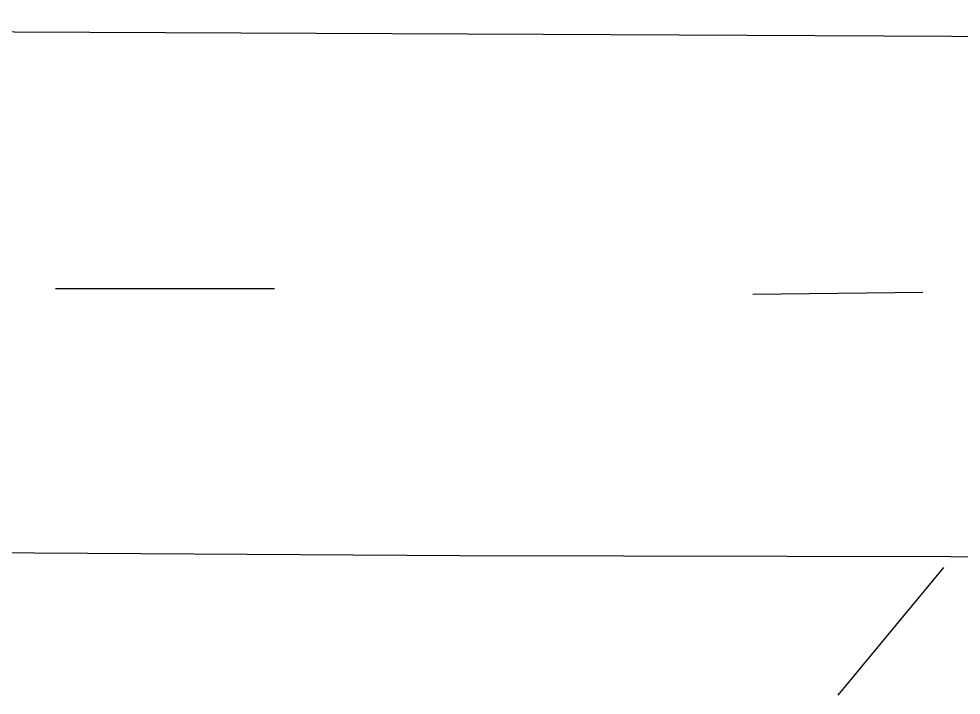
# Model space of a CAD drawing. Header units: feet. Extents: x 6430745 to 6432191, y 1887663 to 1888575.
# Drawn here: x 6431862.55 to 6431898.21, y 1887923 to 1887948.61 of the extents above; entities that cross this region are included whole.
import ezdxf

# ---------------------------------------------------------------- set-up
doc = ezdxf.new("R2010")
doc.units = ezdxf.units.FT
doc.header["$MEASUREMENT"] = 0
doc.layers.add('VF-ROAD-STRP-WHIT-LINE-', color=253, linetype='Continuous', lineweight=25)

msp = doc.modelspace()

# ---------------------------------------------------------------- linework, layer by layer
at = {"layer": 'VF-ROAD-STRP-WHIT-LINE-'}
for p, q in [((6431863.938, 1887938.401), (6431872.23, 1887938.4)), ((6431890.327, 1887938.185), (6431896.758, 1887938.261)), ((6431897.533, 1887927.839), (6431893.537, 1887923))]:
    msp.add_line(p, q, dxfattribs=at)
at = {"layer": 'VF-ROAD-STRP-WHIT-LINE-', "flags": 128}
for points in [[(6431989.753, 1887927.793), (6431928.843, 1887928.172), (6431879.222, 1887928.273), (6431841.027, 1887928.518), (6431799.239, 1887928.732), (6431751.124, 1887929.073), (6431698.934, 1887929.376), (6431684.612, 1887929.29), (6431669.584, 1887939.466), (6431641.594, 1887958.518), (6431610.285, 1887979.093)], [(6431989.51, 1887947.637), (6431968.638, 1887947.691), (6431926.157, 1887947.801), (6431882.397, 1887948.016), (6431845.217, 1887948.182), (6431784.836, 1887948.366)]]:
    msp.add_lwpolyline(points, dxfattribs=at)

doc.saveas('drawing.dxf')
